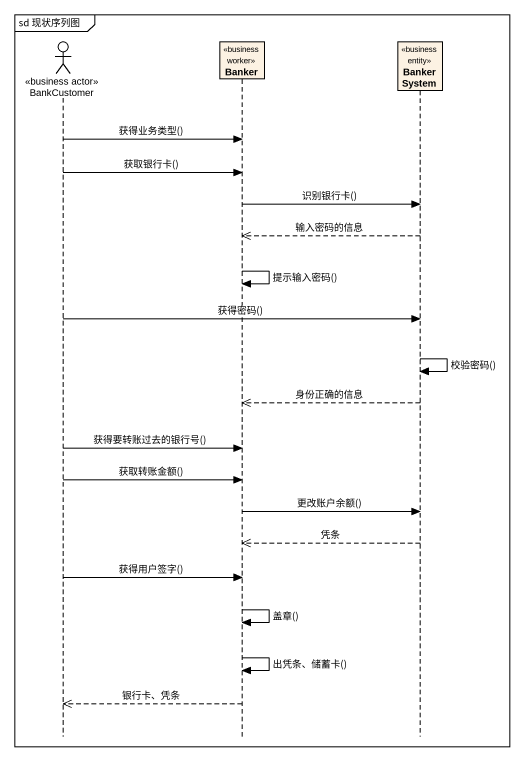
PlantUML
@startuml
mainframe sd 现状序列图
hide footbox
actor BankCustomer <<business actor>>
participant Banker <<business worker>>
participant BankerSystem <<business entity>>

BankCustomer -> Banker : 获得业务类型()
BankCustomer -> Banker : 获取银行卡()
Banker -> BankerSystem : 识别银行卡()
BankerSystem -->> Banker : 输入密码的信息
Banker -> Banker : 提示输入密码()
BankCustomer -> BankerSystem : 获得密码()
BankerSystem -> BankerSystem : 校验密码()
BankerSystem -->> Banker : 身份正确的信息
BankCustomer -> Banker : 获得要转账过去的银行号()
BankCustomer -> Banker : 获取转账金额()
Banker -> BankerSystem : 更改账户余额()
BankerSystem -->> Banker : 凭条
BankCustomer -> Banker : 获得用户签字()
Banker -> Banker : 盖章()
Banker -> Banker : 出凭条、储蓄卡()
Banker -->> BankCustomer : 银行卡、凭条
@enduml
